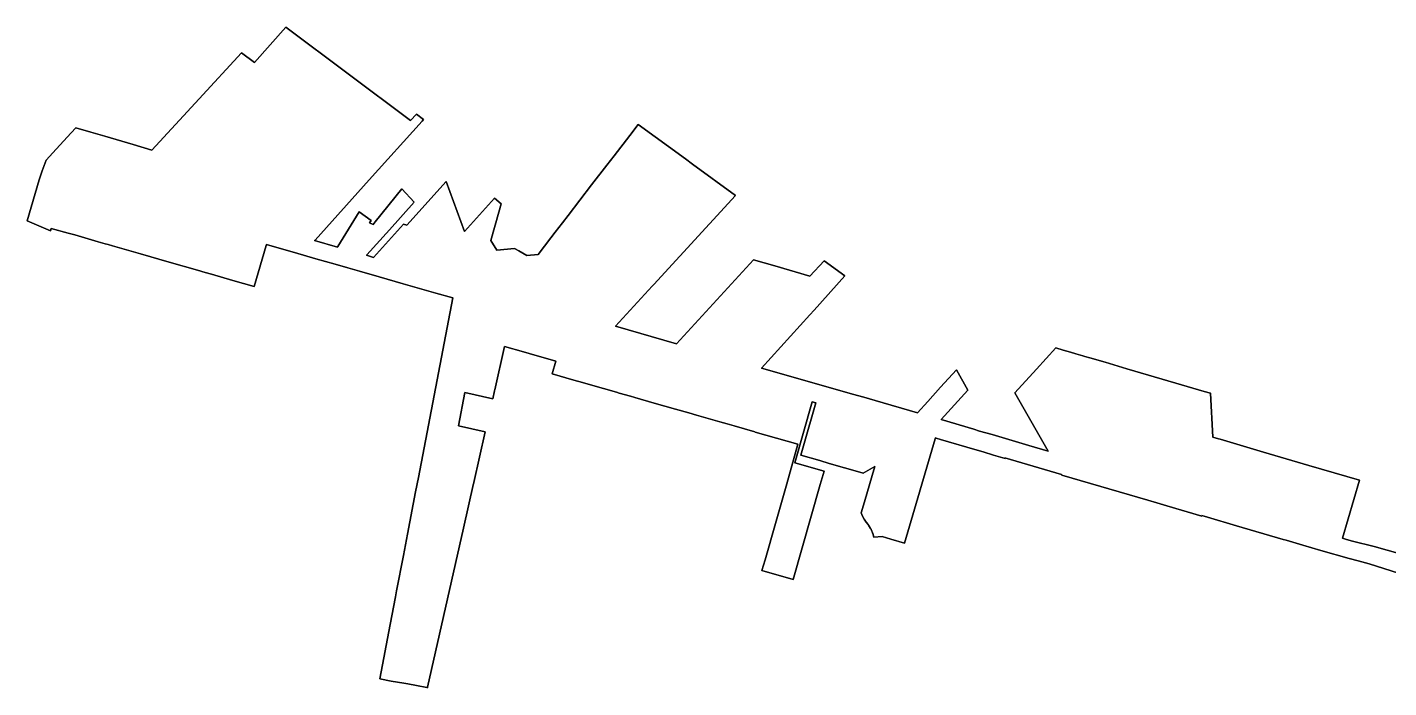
# Model space of a CAD drawing. Header units: inches. Extents: x 1341578 to 1502124, y 557203 to 748561.
# Drawn here: x 1457062 to 1461680, y 626898 to 629140 of the extents above; entities that cross this region are included whole.
import ezdxf

# ---------------------------------------------------------------- set-up
doc = ezdxf.new("R2010")
doc.units = ezdxf.units.IN
doc.header["$MEASUREMENT"] = 0
doc.layers.add('Zipcode', color=7, linetype='Continuous')

msp = doc.modelspace()

# ---------------------------------------------------------------- linework, layer by layer
at = {"layer": 'Zipcode'}
for points in [[(1461713.1, 627287), (1461612.7, 627318.7), (1461576.2, 627328.3), (1461545, 627336.5), (1461448.9, 627364), (1461387.6, 627381.9), (1461332, 627398.2), (1461321.6, 627401.2), (1461163.2, 627447.6), (1461064.8, 627476.4), (1461045.8, 627481.9), (1461045.4, 627480.6), (1460927.1, 627515.2), (1460892.6, 627525.3), (1460862.7, 627534), (1460570.2, 627619.4), (1460569.2, 627621.4), (1460377, 627678.2), (1460378.1, 627676.2), (1460339.4, 627687.6), (1460304.4, 627697.9), (1460275.5, 627706.5), (1460158.9, 627740.8), (1460144.5, 627745), (1460142.3, 627745.6), (1460141.5, 627742.4), (1460037.1, 627388.7), (1459990.2, 627402.5), (1459961, 627411.2), (1459933.1, 627409.3), (1459932.4, 627412.4), (1459932, 627413.5), (1459931.7, 627414.7), (1459931.3, 627415.8), (1459931.1, 627416.7), (1459931, 627416.9), (1459930.6, 627418.1), (1459930.3, 627419.2), (1459929.9, 627420.3), (1459929.5, 627421.4), (1459929.1, 627422.5), (1459929, 627422.8), (1459928.7, 627423.6), (1459928.3, 627424.7), (1459927.8, 627425.8), (1459927.4, 627426.9), (1459927.3, 627427.2), (1459926.7, 627428.7), (1459925.2, 627432.1), (1459924.5, 627433.4), (1459924, 627434.5), (1459923.5, 627435.5), (1459921.9, 627438.7), (1459915, 627449.8), (1459913.8, 627451.5), (1459907, 627460.2), (1459900, 627469.7), (1459894.4, 627480.1), (1459890.4, 627491.3), (1459901.4, 627528.6), (1459927.7, 627617.7), (1459936.9, 627648.9), (1459896.9, 627626.5), (1459885.1, 627629.9), (1459781.9, 627659.3), (1459749.9, 627668.5), (1459685.8, 627686.8), (1459695, 627718.7), (1459736.7, 627864.4), (1459724.2, 627868), (1459665.3, 627661.4), (1459764.3, 627633.2), (1459751.3, 627587.7), (1459659.4, 627265.5), (1459553.6, 627295.7), (1459564, 627332.3), (1459599.1, 627455.4), (1459637.5, 627590), (1459675.7, 627724.3), (1459603.1, 627745.1), (1459531, 627765.7), (1459529.3, 627766.2), (1459459.1, 627786.3), (1459435.3, 627793.2), (1459411.1, 627800.1), (1459332, 627822.8), (1459305.3, 627830.4), (1459259.9, 627843.4), (1459188.5, 627863.9), (1459187.8, 627864.1), (1459122.4, 627882.9), (1459108, 627887), (1459069.5, 627898), (1459060, 627900.8), (1459016.6, 627913.2), (1458987.9, 627921.4), (1458944.5, 627933.9), (1458915.8, 627942.1), (1458842, 627963.2), (1458854.2, 628006), (1458764.1, 628032), (1458745.1, 628037.4), (1458680.8, 628055.9), (1458647.5, 627908.6), (1458646.9, 627906.5), (1458646.6, 627905.1), (1458640.7, 627878.4), (1458545.9, 627899.9), (1458523.8, 627787), (1458615.3, 627766.3), (1458576.5, 627594.7), (1458575.9, 627591.9), (1458575.5, 627590.4), (1458541.4, 627439.3), (1458419.3, 626899.7), (1458418.8, 626897.6), (1458417, 626898), (1458381.4, 626905.3), (1458353, 626911.2), (1458338.6, 626913.3), (1458295.5, 626919.5), (1458257.3, 626927.6), (1458292.7, 627112.1), (1458310.7, 627206.5), (1458314.5, 627226.1), (1458337.6, 627347), (1458351.3, 627418.6), (1458378.9, 627562.7), (1458388.3, 627611.8), (1458504.8, 628220.8), (1458447.2, 628237.4), (1458337, 628269), (1458255.6, 628292.3), (1458188.9, 628311.4), (1458149.2, 628322.8), (1458105.8, 628335.2), (1458040.5, 628354), (1457968.4, 628374.6), (1457892.2, 628396.5), (1457873, 628402), (1457872.1, 628398.8), (1457831.1, 628259.7), (1457759, 628280.4), (1457686.9, 628301.1), (1457665, 628307.5), (1457638.9, 628315), (1457542.8, 628342.6), (1457445.7, 628370.5), (1457350.6, 628397.9), (1457336.6, 628401.9), (1457326.5, 628404.8), (1457302.5, 628411.7), (1457222.8, 628434.7), (1457200.6, 628441), (1457142.5, 628456.1), (1457140.2, 628448.1), (1457061.6, 628482.2), (1457102.6, 628621.5), (1457112.7, 628651.6), (1457125.3, 628688.9), (1457159.5, 628725.9), (1457210.4, 628781), (1457226.5, 628798.5), (1457276.9, 628783.6), (1457324.9, 628769.5), (1457420.8, 628741.2), (1457483.8, 628722.6), (1457644.6, 628896.5), (1457788.6, 629052.3), (1457831.9, 629019.3), (1457938.8, 629139.6), (1458361.5, 628822.7), (1458381.8, 628845), (1458406.2, 628826.6), (1458400.7, 628820.5), (1458221.9, 628621.8), (1458037.7, 628417), (1458036.2, 628415.4), (1458114.4, 628393.3), (1458115.3, 628394.7), (1458115.3, 628394.8), (1458187.4, 628512.5), (1458228.2, 628483.6), (1458222.4, 628475.4), (1458234.8, 628470.3), (1458241.8, 628479), (1458332.6, 628591.4), (1458374.5, 628545.5), (1458290.4, 628452), (1458213.6, 628366.6), (1458212.6, 628365.5), (1458225.9, 628361.6), (1458225.6, 628361.3), (1458236.3, 628358.3), (1458338.2, 628471.1), (1458348.9, 628468.1), (1458483, 628616.5), (1458544.2, 628446.3), (1458646.7, 628559.9), (1458669.1, 628539.6), (1458661, 628511.5), (1458633.6, 628416), (1458654.6, 628383.4), (1458714.2, 628389), (1458728.8, 628380.4), (1458756.2, 628364.3), (1458794.4, 628368.2), (1458837.4, 628424.2), (1458852.5, 628443.7), (1458877.5, 628476.2), (1458896.1, 628500.4), (1458936.3, 628552.8), (1458975.9, 628604.3), (1459027.4, 628671.3), (1459051.8, 628703), (1459105.1, 628772.4), (1459133.8, 628809.7), (1459294, 628692.8), (1459318.3, 628675), (1459463.4, 628568.3), (1459187, 628266.3), (1459181.5, 628260.2), (1459057.2, 628124.5), (1459264.1, 628065.1), (1459525.2, 628350.4), (1459596.9, 628329.3), (1459716.4, 628294.1), (1459764.7, 628347), (1459834.9, 628295.4), (1459730.4, 628179.6), (1459716.2, 628163.9), (1459552.4, 627982.4), (1459683.5, 627945), (1459861.2, 627894.2), (1459899, 627883.5), (1459938.1, 627872.3), (1460081.7, 627831.3), (1460116.1, 627869.5), (1460159.7, 627917.7), (1460213.2, 627977), (1460251.3, 627907.4), (1460161.4, 627807.7), (1460271.7, 627775.1), (1460291.9, 627769.1), (1460333.9, 627756.7), (1460458.9, 627719.8), (1460524.8, 627700.3), (1460492.5, 627756.6), (1460411.1, 627898.9), (1460484.6, 627979), (1460550.8, 628051.1), (1460575.2, 628043.9), (1460599.5, 628036.8), (1460617.8, 628031.4), (1460641.8, 628024.4), (1460648.5, 628022.4), (1460665.8, 628017.3), (1460717.2, 628002.2), (1460790.8, 627980.6), (1460957.2, 627931.7), (1461053.4, 627903.5), (1461075.1, 627897.1), (1461082.9, 627748.1), (1461102.2, 627742.5), (1461107.3, 627741), (1461254.5, 627697.7), (1461350.5, 627669.5), (1461408, 627652.6), (1461494.4, 627627.3), (1461580.7, 627601.9), (1461523.1, 627405), (1461536.3, 627401.2), (1461557, 627395.6), (1461630.5, 627376.8), (1461718.3, 627352)], [(1461718.3, 627352), (1461630.5, 627376.8), (1461557, 627395.6), (1461536.3, 627401.2), (1461523.1, 627405), (1461580.7, 627601.9), (1461494.4, 627627.3), (1461408, 627652.6), (1461350.5, 627669.5), (1461254.5, 627697.7), (1461107.3, 627741), (1461102.2, 627742.5), (1461082.9, 627748.1), (1461075.1, 627897.1), (1461053.4, 627903.5), (1460957.2, 627931.7), (1460790.8, 627980.6), (1460717.2, 628002.2), (1460665.8, 628017.3), (1460648.5, 628022.4), (1460641.8, 628024.4), (1460617.8, 628031.4), (1460599.5, 628036.8), (1460575.2, 628043.9), (1460550.8, 628051.1), (1460484.6, 627979), (1460411.1, 627898.9), (1460492.5, 627756.6), (1460524.8, 627700.3), (1460458.9, 627719.8), (1460333.9, 627756.7), (1460291.9, 627769.1), (1460271.7, 627775.1), (1460161.4, 627807.7), (1460251.3, 627907.4), (1460213.2, 627977), (1460159.7, 627917.7), (1460116.1, 627869.5), (1460081.7, 627831.3), (1459938.1, 627872.3), (1459899, 627883.5), (1459861.2, 627894.2), (1459683.5, 627945), (1459552.4, 627982.4), (1459716.2, 628163.9), (1459730.4, 628179.6), (1459834.9, 628295.4), (1459764.7, 628347), (1459716.4, 628294.1), (1459596.9, 628329.3), (1459525.2, 628350.4), (1459264.1, 628065.1), (1459057.2, 628124.5), (1459181.5, 628260.2), (1459187, 628266.3), (1459463.4, 628568.3), (1459318.3, 628675), (1459294, 628692.8), (1459133.8, 628809.7), (1459105.1, 628772.4), (1459051.8, 628703), (1459027.4, 628671.3), (1458975.9, 628604.3), (1458936.3, 628552.8), (1458896.1, 628500.4), (1458877.5, 628476.2), (1458852.5, 628443.7), (1458837.4, 628424.2), (1458794.4, 628368.2), (1458756.2, 628364.3), (1458728.8, 628380.4), (1458714.2, 628389), (1458654.6, 628383.4), (1458633.6, 628416), (1458661, 628511.5), (1458669.1, 628539.6), (1458646.7, 628559.9), (1458544.2, 628446.3), (1458483, 628616.5), (1458348.9, 628468.1), (1458338.2, 628471.1), (1458236.3, 628358.3), (1458225.6, 628361.3), (1458225.9, 628361.6), (1458212.6, 628365.5), (1458213.6, 628366.6), (1458290.4, 628452), (1458374.5, 628545.5), (1458332.6, 628591.4), (1458241.8, 628479), (1458234.8, 628470.3), (1458222.4, 628475.4), (1458228.2, 628483.6), (1458187.4, 628512.5), (1458115.3, 628394.8), (1458115.3, 628394.7), (1458114.4, 628393.3), (1458036.2, 628415.4), (1458037.7, 628417), (1458221.9, 628621.8), (1458400.7, 628820.5), (1458406.2, 628826.6), (1458381.8, 628845), (1458361.5, 628822.7), (1457938.8, 629139.6), (1457831.9, 629019.3), (1457788.6, 629052.3), (1457644.6, 628896.5), (1457483.8, 628722.6), (1457420.8, 628741.2), (1457324.9, 628769.5), (1457276.9, 628783.6), (1457226.5, 628798.5), (1457210.4, 628781), (1457159.5, 628725.9), (1457125.3, 628688.9), (1457112.7, 628651.6), (1457102.6, 628621.5), (1457061.6, 628482.2), (1457140.2, 628448.1), (1457142.5, 628456.1), (1457200.6, 628441), (1457222.8, 628434.7), (1457302.5, 628411.7), (1457326.5, 628404.8), (1457336.6, 628401.9), (1457350.6, 628397.9), (1457445.7, 628370.5), (1457542.8, 628342.6), (1457638.9, 628315), (1457665, 628307.5), (1457686.9, 628301.1), (1457759, 628280.4), (1457831.1, 628259.7), (1457872.1, 628398.8), (1457873, 628402), (1457892.2, 628396.5), (1457968.4, 628374.6), (1458040.5, 628354), (1458105.8, 628335.2), (1458149.2, 628322.8), (1458188.9, 628311.4), (1458255.6, 628292.3), (1458337, 628269), (1458447.2, 628237.4), (1458504.8, 628220.8), (1458388.3, 627611.8), (1458378.9, 627562.7), (1458351.3, 627418.6), (1458337.6, 627347), (1458314.5, 627226.1), (1458310.7, 627206.5), (1458292.7, 627112.1), (1458257.3, 626927.6), (1458295.5, 626919.5), (1458338.6, 626913.3), (1458353, 626911.2), (1458381.4, 626905.3), (1458417, 626898), (1458418.8, 626897.6), (1458419.3, 626899.7), (1458541.4, 627439.3), (1458575.5, 627590.4), (1458575.9, 627591.9), (1458576.5, 627594.7), (1458615.3, 627766.3), (1458523.8, 627787), (1458545.9, 627899.9), (1458640.7, 627878.4), (1458646.6, 627905.1), (1458646.9, 627906.5), (1458647.5, 627908.6), (1458680.8, 628055.9), (1458745.1, 628037.4), (1458764.1, 628032), (1458854.2, 628006), (1458842, 627963.2), (1458915.8, 627942.1), (1458944.5, 627933.9), (1458987.9, 627921.4), (1459016.6, 627913.2), (1459060, 627900.8), (1459069.5, 627898), (1459108, 627887), (1459122.4, 627882.9), (1459187.8, 627864.1), (1459188.5, 627863.9), (1459259.9, 627843.4), (1459305.3, 627830.4), (1459332, 627822.8), (1459411.1, 627800.1), (1459435.3, 627793.2), (1459459.1, 627786.3), (1459529.3, 627766.2), (1459531, 627765.7), (1459603.1, 627745.1), (1459675.7, 627724.3), (1459637.5, 627590), (1459599.1, 627455.4), (1459564, 627332.3), (1459553.6, 627295.7), (1459659.4, 627265.5), (1459751.3, 627587.7), (1459764.3, 627633.2), (1459665.3, 627661.4), (1459724.2, 627868), (1459736.7, 627864.4), (1459695, 627718.7), (1459685.8, 627686.8), (1459749.9, 627668.5), (1459781.9, 627659.3), (1459885.1, 627629.9), (1459896.9, 627626.5), (1459936.9, 627648.9), (1459927.7, 627617.7), (1459901.4, 627528.6), (1459890.4, 627491.3), (1459894.4, 627480.1), (1459900, 627469.7), (1459907, 627460.2), (1459913.8, 627451.5), (1459915, 627449.8), (1459921.9, 627438.7), (1459923.5, 627435.5), (1459924, 627434.5), (1459924.5, 627433.4), (1459925.2, 627432.1), (1459926.7, 627428.7), (1459927.3, 627427.2), (1459927.4, 627426.9), (1459927.8, 627425.8), (1459928.3, 627424.7), (1459928.7, 627423.6), (1459929, 627422.8), (1459929.1, 627422.5), (1459929.5, 627421.4), (1459929.9, 627420.3), (1459930.3, 627419.2), (1459930.6, 627418.1), (1459931, 627416.9), (1459931.1, 627416.7), (1459931.3, 627415.8), (1459931.7, 627414.7), (1459932, 627413.5), (1459932.4, 627412.4), (1459933.1, 627409.3), (1459961, 627411.2), (1459990.2, 627402.5), (1460037.1, 627388.7), (1460141.5, 627742.4), (1460142.3, 627745.6), (1460144.5, 627745), (1460158.9, 627740.8), (1460275.5, 627706.5), (1460304.4, 627697.9), (1460339.4, 627687.6), (1460378.1, 627676.2), (1460377, 627678.2), (1460569.2, 627621.4), (1460570.2, 627619.4), (1460862.7, 627534), (1460892.6, 627525.3), (1460927.1, 627515.2), (1461045.4, 627480.6), (1461045.8, 627481.9), (1461064.8, 627476.4), (1461163.2, 627447.6), (1461321.6, 627401.2), (1461332, 627398.2), (1461387.6, 627381.9), (1461448.9, 627364), (1461545, 627336.5), (1461576.2, 627328.3), (1461612.7, 627318.7), (1461713.1, 627287)]]:
    msp.add_lwpolyline(points, dxfattribs=at)

doc.saveas('drawing.dxf')
